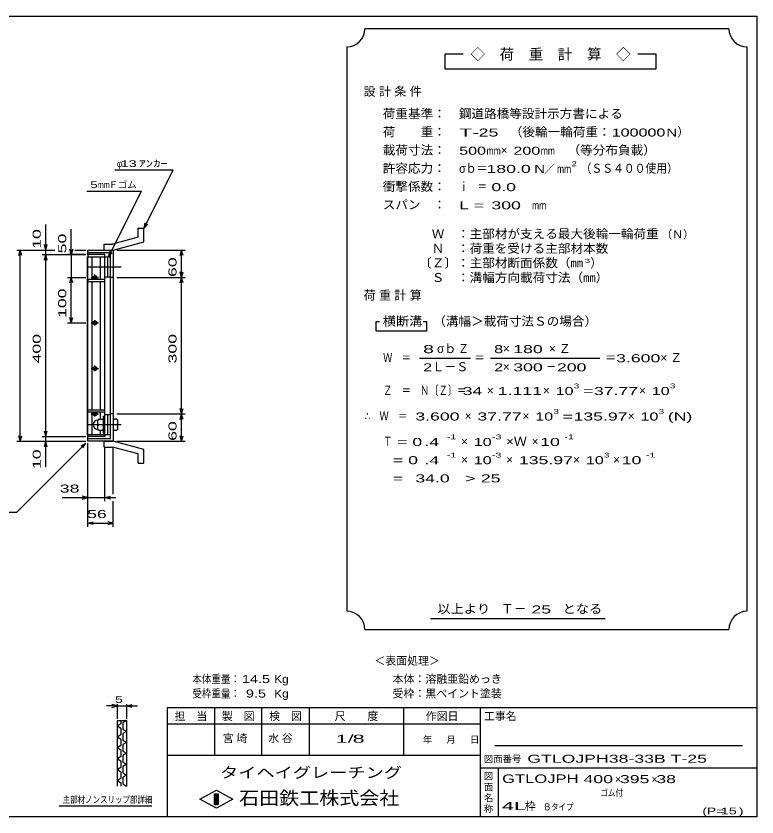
# Model space of a CAD drawing. Units: millimetres, scale not verified. Extents: x -1456 to 1385, y -1026 to 843.
# Drawn here: x -243 to 1385, y -917 to 843 of the extents above; entities that cross this region are included whole.
import ezdxf
from ezdxf.enums import TextEntityAlignment as Align

# ---------------------------------------------------------------- set-up
doc = ezdxf.new("R2010")
doc.units = ezdxf.units.MM
doc.header["$LTSCALE"] = 8
doc.linetypes.add('CHAIN', pattern=[18.5, 12, -1.5, 3.5, -1.5])
for name, color, linetype, lineweight in [('0_2', 150, 'Continuous', 25), ('16', 3, 'Continuous', 25), ('19', 6, 'Continuous', 25), ('22', 4, 'Continuous', 25), ('24', 2, 'Continuous', 25), ('32', 4, 'Continuous', 25)]:
    doc.layers.add(name, color=color, linetype=linetype, lineweight=lineweight)
doc.styles.add('ベクトル', font='')
doc.styles.get('ベクトル').set_extended_font_data('ベクトル')

msp = doc.modelspace()

# ---------------------------------------------------------------- linework, layer by layer
at = {"layer": '0_2'}
for p, q in [((-1383.2, 842.8), (1384.8, 842.8)), ((1384.8, 842.8), (1384.8, -917.2)), ((1384.8, -677.2), (88.8, -677.2)), ((88.8, -677.2), (88.8, -917.2)), ((192.8, -677.2), (192.8, -781.2)), ((296.8, -781.2), (296.8, -677.2)), ((400.8, -677.2), (400.8, -781.2)), ((608.8, -781.2), (608.8, -677.2)), ((776.8, -677.2), (776.8, -917.2)), ((776.8, -713.2), (88.8, -713.2)), ((1352.8, -761.2), (808.8, -761.2)), ((88.8, -781.2), (776.8, -781.2)), ((776.8, -809.2), (1384.8, -809.2)), ((816.8, -917.2), (816.8, -809.2)), ((160.8, -878), (196.8, -858)), ((196.8, -858), (232.8, -878)), ((196.8, -898), (160.8, -878)), ((192.8, -866), (200.8, -866)), ((192.8, -890), (192.8, -866)), ((192.8, -866), (194.4, -866)), ((194.4, -866), (194.4, -890)), ((196, -890), (196, -866)), ((196, -866), (197.6, -866)), ((232.8, -878), (196.8, -898)), ((197.6, -866), (197.6, -890)), ((199.2, -890), (199.2, -866)), ((199.2, -866), (200.8, -866)), ((200.8, -866), (200.8, -890)), ((200.8, -866), (200.8, -890)), ((200.8, -890), (192.8, -890)), ((194.4, -890), (196, -890)), ((197.6, -890), (199.2, -890)), ((1384.8, -917.2), (-1383.2, -917.2))]:
    msp.add_line(p, q, dxfattribs=at)
at = {"layer": '16'}
for p, q in [((-48, 318.5), (-86, 318.5)), ((-86, 318.5), (-86, 314)), ((-48, 314), (-48, 318.5)), ((-86.7, -77), (-86.7, 314)), ((-86.7, 314), (-86, 314)), ((-86, 314), (-48, 314)), ((-86, -77), (-86, 314)), ((-86, 314), (-48, 314)), ((-76.5, 264), (-76.5, 314)), ((-57.5, 264), (-57.5, 314)), ((-48, -77), (-48, 314)), ((-48, 314), (-42, 314)), ((-42, 270), (-42, 314)), ((-42, 314), (-36, 314)), ((-36, 270), (-36, 314)), ((-78, 268.5), (-62, 268.5)), ((-72, 271.5), (-68, 271.5)), ((-72, 265.5), (-68, 265.5)), ((-70, 264), (-70, 274.5)), ((-48, 270), (-42, 270)), ((-42, 270), (-36, 270)), ((-86, 264), (-86, 259.5)), ((-48, 264), (-86, 264)), ((-86, 259.5), (-48, 259.5)), ((-76.5, -22.5), (-76.5, 259.5)), ((-57.5, -22.5), (-57.5, 259.5)), ((-48, 259.5), (-48, 264)), ((-78, 168.5), (-62, 168.5)), ((-72, 171.5), (-68, 171.5)), ((-72, 165.5), (-68, 165.5)), ((-70, 162.5), (-70, 174.5)), ((-72, 71.5), (-68, 71.5)), ((-70, 62.5), (-70, 74.5)), ((-78, 68.5), (-62, 68.5)), ((-72, 65.5), (-68, 65.5)), ((-86, -27), (-86, -22.5)), ((-86, -22.5), (-48, -22.5)), ((-86, -27), (-48, -27)), ((-78, -31.5), (-62, -31.5)), ((-76.5, -77), (-76.5, -27)), ((-72, -28.5), (-68, -28.5)), ((-72, -34.5), (-68, -34.5)), ((-70, -37.5), (-70, -27)), ((-57.5, -42), (-57.5, -27)), ((-48, -27), (-48, -22.5)), ((-48, -33), (-42, -33)), ((-42, -77), (-42, -33)), ((-42, -33), (-36, -33)), ((-36, -77), (-36, -33)), ((-62, -43), (-64, -45)), ((-64, -65), (-64, -45)), ((-62, -43), (-53, -43)), ((-51, -45), (-53, -43)), ((-51, -73.5), (-51, -36.5)), ((-51, -36.5), (-48, -36.5)), ((-48, -73.5), (-48, -36.5)), ((-62, -55), (-64, -53)), ((-62, -55), (-64, -57)), ((-62, -67), (-64, -65)), ((-62, -55), (-53, -55)), ((-62, -67), (-53, -67)), ((-57.5, -77), (-57.5, -68)), ((-53, -55), (-51, -53)), ((-51, -57), (-53, -55)), ((-53, -67), (-51, -65)), ((-86.7, -77), (-86, -77)), ((-86, -77), (-48, -77)), ((-86, -81.5), (-86, -77)), ((-86, -77), (-48, -77)), ((-48, -81.5), (-86, -81.5)), ((-51, -73.5), (-48, -73.5)), ((-48, -77), (-48, -81.5)), ((-48, -77), (-42, -77)), ((-42, -77), (-36, -77))]:
    msp.add_line(p, q, dxfattribs=at)
at = {"layer": '16', "linetype": 'CHAIN'}
for p, q in [((-87.6, 292), (-12.6, 292)), ((-87.6, -55), (-12.6, -55))]:
    msp.add_line(p, q, dxfattribs=at)
at = {"layer": '16'}
for centre, radius, start, end in [((-72, 268.5), 3, 90, 270), ((-70, 268.5), 4, 46.6, 133.4), ((-70, 268.5), 4, 226.6, 313.4), ((-68, 268.5), 3, 270, 90), ((-72, 168.5), 3, 90, 270), ((-70, 168.5), 4, 46.6, 133.4), ((-70, 168.5), 4, 226.6, 313.4), ((-68, 168.5), 3, 270, 90), ((-72, 68.5), 3, 90, 270), ((-70, 68.5), 4, 46.6, 133.4), ((-68, 68.5), 3, 270, 90), ((-70, 68.5), 4, 226.6, 313.4), ((-72, -31.5), 3, 90, 270), ((-70, -31.5), 4, 46.6, 133.4), ((-70, -31.5), 4, 226.6, 313.4), ((-68, -31.5), 3, 270, 90), ((-64, -55), 10, 90, 270)]:
    msp.add_arc(centre, radius, start, end, dxfattribs=at)
at = {"layer": '19'}
for p, q in [((24.61, 376.62), (37.61, 376.62)), ((24.61, 356.6), (24.61, 376.62)), ((37.61, 346.62), (37.61, 376.62)), ((24.61, 356.6), (-31.72, 341.51)), ((-50.01, 341.51), (-31.72, 341.51)), ((-50.01, 328.51), (-50.01, 341.51)), ((-30, 328.5), (37.61, 346.62)), ((-86, 318.5), (-86, 328.5)), ((-86, 328.5), (-30, 328.5)), ((-36, 322.5), (-86, 322.5)), ((-50, 328.5), (-30, 328.5)), ((-36, -85.5), (-36, 322.5)), ((-30, 328.5), (-30, -91.5)), ((-30, 268.5), (-36, 268.5)), ((-30, -31.5), (-36, -31.5)), ((-22, -43), (-30, -43)), ((-30, -43), (-30, -67)), ((-20, -45), (-22, -43)), ((-20, -65), (-20, -45)), ((-30, -55), (-22, -55)), ((-30, -67), (-22, -67)), ((-20, -53), (-22, -55)), ((-22, -55), (-20, -57)), ((-22, -67), (-20, -65)), ((-86, -91.5), (-86, -81.5)), ((-86, -85.5), (-36, -85.5)), ((-30, -91.5), (-86, -91.5)), ((-50.01, -104.51), (-50.01, -91.51)), ((-50.01, -104.51), (-31.72, -104.51)), ((-50, -91.5), (-30, -91.5)), ((24.61, -119.6), (-31.72, -104.51)), ((37.61, -109.62), (-30, -91.5)), ((24.61, -139.62), (24.61, -119.6)), ((37.61, -139.62), (37.61, -109.62)), ((24.61, -139.62), (37.61, -139.62))]:
    msp.add_line(p, q, dxfattribs=at)
at = {"layer": '22'}
for p, q in [((-26, 504.5), (102, 504.5)), ((38, 376.5), (102, 504.5)), ((-88, 458), (32, 458)), ((-40, 314), (32, 458)), ((38, 376.5), (40.4, 388.18)), ((-178, 328.5), (-178, 384.5)), ((-122, 318.5), (-122, 374.5)), ((38, 376.5), (46, 385.3)), ((-178, 328.5), (-181.2, 340.5)), ((-178, 328.5), (-174.8, 340.5)), ((-242, 328.5), (-158, 328.5)), ((-237.2, 316.5), (-234, 328.5)), ((-230.8, 316.5), (-234, 328.5)), ((-234, -91.5), (-234, 328.5)), ((-186, 328.5), (-158, 328.5)), ((-186, 318.5), (-90, 318.5)), ((-181.2, 306.5), (-178, 318.5)), ((-178, 318.5), (-178, 328.5)), ((-174.8, 306.5), (-178, 318.5)), ((-178, -81.5), (-178, 318.5)), ((-90, 318.5), (-130, 318.5)), ((-122, 318.5), (-125.2, 330.5)), ((-118.8, 330.5), (-122, 318.5)), ((-122, 318.5), (-122, 268.5)), ((-114, 328.5), (-90, 328.5)), ((-114, 328.5), (-90, 328.5)), ((-40, 314), (-37.6, 325.68)), ((-40, 314), (-32, 322.8)), ((-22, 328.5), (128.4, 328.5)), ((117.2, 316.5), (120.4, 328.5)), ((123.6, 316.5), (120.4, 328.5)), ((120.4, 268.5), (120.4, 328.5)), ((-130, 268.5), (-90, 268.5)), ((-125.2, 256.5), (-122, 268.5)), ((-118.8, 256.5), (-122, 268.5)), ((-122, 168.5), (-122, 268.5)), ((-22, 268.5), (128.4, 268.5)), ((120.4, 268.5), (117.2, 280.5)), ((117.2, 256.5), (120.4, 268.5)), ((120.4, 268.5), (123.6, 280.5)), ((123.6, 256.5), (120.4, 268.5)), ((120.4, -31.5), (120.4, 268.5)), ((-122, 168.5), (-125.2, 180.5)), ((-122, 168.5), (-118.8, 180.5)), ((-130, 168.5), (-90, 168.5)), ((-22, -31.5), (128.4, -31.5)), ((120.4, -31.5), (117.2, -19.5)), ((117.2, -43.5), (120.4, -31.5)), ((120.4, -31.5), (123.6, -19.5)), ((123.6, -43.5), (120.4, -31.5)), ((120.4, -91.5), (120.4, -31.5)), ((-178, -81.5), (-181.2, -69.5)), ((-178, -81.5), (-174.8, -69.5)), ((-234, -91.5), (-237.2, -79.5)), ((-234, -91.5), (-230.8, -79.5)), ((-186, -81.5), (-90, -81.5)), ((-178, -91.5), (-178, -81.5)), ((120.4, -91.5), (117.2, -79.5)), ((120.4, -91.5), (123.6, -79.5)), ((-242, -91.5), (-90, -91.5)), ((-242, -247.5), (-90, -95.5)), ((-186, -91.5), (-90, -91.5)), ((-181.2, -103.5), (-178, -91.5)), ((-174.8, -103.5), (-178, -91.5)), ((-178, -147.5), (-178, -91.5)), ((-100.4, -101.9), (-90, -95.5)), ((-96.4, -105.9), (-90, -95.5)), ((-86, -223.5), (-86, -95.5)), ((-86, -279.5), (-86, -95.5)), ((-22, -91.5), (128.4, -91.5)), ((-48, -223.5), (-48, -106.9)), ((-30, -207.5), (-30, -106.9)), ((-142, -215.5), (-86, -215.5)), ((-86, -215.5), (-98, -212.3)), ((-98, -218.7), (-86, -215.5)), ((-86, -215.5), (-48, -215.5)), ((-48, -215.5), (-36, -212.3)), ((-36, -218.7), (-48, -215.5)), ((-48, -215.5), (-24, -215.5)), ((-30, -279.5), (-30, -223.5)), ((-402, -247.5), (-242, -247.5)), ((-86, -271.5), (-74, -268.3)), ((-74, -274.7), (-86, -271.5)), ((-86, -271.5), (-30, -271.5)), ((-30, -271.5), (-42, -268.3)), ((-42, -274.7), (-30, -271.5))]:
    msp.add_line(p, q, dxfattribs=at)
at = {"layer": '24', "color": 4}
for p, q in [((1323.2, 814.8), (523.2, 814.8)), ((483.2, 774.8), (483.2, -465.2)), ((1363.2, -465.2), (1363.2, 774.8)), ((739.2, 758.8), (699.2, 758.8)), ((699.2, 758.8), (699.2, 726.8)), ((1163.2, 758.8), (1123.2, 758.8)), ((1163.2, 726.8), (1163.2, 758.8)), ((699.2, 726.8), (1163.2, 726.8)), ((555.2, 170.8), (547.2, 170.8)), ((547.2, 170.8), (547.2, 150.8)), ((659.2, 170.8), (651.2, 170.8)), ((659.2, 150.8), (659.2, 170.8)), ((547.2, 150.8), (659.2, 150.8)), ((643.2, 90.8), (755.2, 90.8)), ((799.2, 90.8), (1039.2, 90.8)), ((667.2, -481.2), (1051.2, -481.2)), ((523.2, -505.2), (1323.2, -505.2))]:
    msp.add_line(p, q, dxfattribs=at)
for centre, start, end in [((483.2, 814.8), 270, 0), ((1363.2, 814.8), 180, 270), ((483.2, -505.2), 0, 90), ((1363.2, -505.2), 90, 180)]:
    msp.add_arc(centre, 40, start, end, dxfattribs=at)
at = {"layer": '32'}
for p, q in [((-20.8, -673.2), (-44.8, -673.2)), ((-20.8, -673.2), (-32.8, -670)), ((-32.8, -676.4), (-20.8, -673.2)), ((-20.8, -701.2), (-20.8, -669.2)), ((-20.8, -673.2), (-0.8, -673.2)), ((-0.8, -669.2), (-0.8, -701.2)), ((-0.8, -673.2), (11.2, -670)), ((11.2, -676.4), (-0.8, -673.2)), ((-0.8, -673.2), (23.2, -673.2)), ((-20.8, -705.2), (-0.8, -705.2)), ((-20.8, -849.2), (-20.8, -705.2)), ((-12.8, -712.4), (-20.8, -717.2)), ((-20.8, -717.2), (-12.8, -722)), ((-12.8, -705.2), (-12.8, -712.4)), ((-0.8, -705.2), (-8.8, -710)), ((-8.8, -710), (-8.8, -724.4)), ((-0.8, -705.2), (-0.8, -849.2)), ((-12.8, -736.4), (-20.8, -741.2)), ((-12.8, -722), (-12.8, -736.4)), ((-8.8, -724.4), (-0.8, -729.2)), ((-0.8, -729.2), (-8.8, -734)), ((-8.8, -734), (-8.8, -748.4)), ((-20.8, -741.2), (-12.8, -746)), ((-12.8, -746), (-12.8, -760.4)), ((-8.8, -748.4), (-0.8, -753.2)), ((-0.8, -753.2), (-8.8, -758)), ((-12.8, -760.4), (-20.8, -765.2)), ((-20.8, -765.2), (-12.8, -770)), ((-12.8, -770), (-12.8, -784.4)), ((-8.8, -758), (-8.8, -772.4)), ((-8.8, -772.4), (-0.8, -777.2)), ((-12.8, -784.4), (-20.8, -789.2)), ((-20.8, -789.2), (-12.8, -794)), ((-0.8, -777.2), (-8.8, -782)), ((-8.8, -782), (-8.8, -796.4)), ((-12.8, -808.4), (-20.8, -813.2)), ((-12.8, -794), (-12.8, -808.4)), ((-8.8, -796.4), (-0.8, -801.2)), ((-0.8, -801.2), (-8.8, -806)), ((-8.8, -806), (-8.8, -820.4)), ((-20.8, -813.2), (-12.8, -818)), ((-12.8, -818), (-12.8, -832.4)), ((-8.8, -820.4), (-0.8, -825.2)), ((-0.8, -825.2), (-8.8, -830)), ((-12.8, -832.4), (-20.8, -837.2)), ((-20.8, -837.2), (-12.8, -842)), ((-12.8, -842), (-12.8, -849.2)), ((-8.8, -830), (-8.8, -844.4)), ((-8.8, -844.4), (-0.8, -849.2)), ((55.2, -893.2), (-148.8, -893.2))]:
    msp.add_line(p, q, dxfattribs=at)

# ---------------------------------------------------------------- texts
at = {"layer": '0_2', "style": 'ベクトル'}
for s, height, p in [('担\u3000当', 17.6, (104.8, -695.6)), ('製\u3000図', 17.6, (208.8, -695.6)), ('検\u3000図', 17.6, (312.8, -695.6)), ('尺\u3000\u3000度', 17.6, (456.8, -695.6)), ('作図日', 17.6, (656.8, -695.6)), ('工事名', 17.6, (784.8, -695.6)), ('年', 14.66, (650.4, -747.2)), ('月', 14.66, (702.4, -747.2)), ('日', 14.66, (754.4, -747.2)), ('図面番号', 14.66, (784.8, -789.6)), ('図', 14.66, (784.8, -827.2)), ('面', 14.66, (784.8, -851.2)), ('名', 14.66, (784.8, -875.2)), ('称', 14.66, (784.8, -899.2))]:
    msp.add_text(s, height=height, dxfattribs=at).set_placement(p, align=Align.MIDDLE_LEFT)
at = {"layer": '0_2', "color": 222, "style": 'ベクトル'}
for s, height, width, p in [('タイヘイグレーチング', 23.46, 1.25, (204.8, -819.6)), ('石田鉄工株式会社', 29.33, 1.1, (246.8, -875.6))]:
    msp.add_text(s, height=height, dxfattribs=dict(at, width=width)).set_placement(p, align=Align.MIDDLE_LEFT)
at = {"layer": '22', "color": 2, "style": 'ベクトル'}
for s, height, p in [('φ', 14.66, (-22, 518.5)), ('Ｆゴム', 14.66, (-40, 472)), ('＜表面処理＞', 17.6, (544, -574)), ('本体：', 17.6, (584, -614)), ('溶融亜鉛めっき', 17.6, (656, -614)), ('受枠：', 17.6, (584, -646)), ('黒ペイント塗装', 17.6, (656, -646)), ('×', 17.6, (1072.8, -834)), ('×', 17.6, (1152.8, -834)), ('枠', 17.6, (874.4, -893.2))]:
    msp.add_text(s, height=height, dxfattribs=at).set_placement(p, align=Align.MIDDLE_LEFT)
for s, height, width, p in [(' 13 ', 14.66, 1.6, (-22, 518.5)), ('ｱﾝｶｰ', 14.66, 1.6, (26, 518.5)), ('5', 14.66, 1.45, (-80, 472)), ('mm', 14.66, 0.75, (-64, 472)), (' 38 ', 17.6, 1.65, (-158, -195.5)), (' 56 ', 17.6, 1.65, (-98, -251.5)), ('本体重量：', 17.6, 0.85, (144, -614)), (' 14.5', 17.6, 1.35, (244, -614)), ('Kg', 17.6, 1.1, (324, -614)), ('受枠重量：', 17.6, 0.85, (144, -646)), ('  9.5', 17.6, 1.35, (244, -646)), ('Kg', 17.6, 1.1, (324, -646)), ('1/', 17.6, 2, (459.2, -745.2)), (' 8 ', 17.6, 2, (483.2, -745.2)), ('GTLOJPH38-33B T-25           ', 17.6, 1.65, (880, -789.2)), ('GTLOJPH', 18.77, 1.45, (824.8, -833.2)), (' 400 ', 17.6, 1.65, (992.8, -834)), (' 395 ', 17.6, 1.65, (1072.8, -834)), (' 38 ', 17.6, 1.65, (1152.8, -834)), ('ゴム付', 14.66, 0.8, (1040.8, -864)), ('4L', 17.6, 2.05, (824, -893.2)), ('Ｂタイプ', 14.66, 0.8, (916, -895.2)), ('(P=', 14.66, 1.55, (1264.8, -904)), (' 15 ', 14.66, 1.6, (1296.8, -904)), (')', 14.66, 1.6, (1344.8, -904))]:
    msp.add_text(s, height=height, dxfattribs=dict(at, width=width)).set_placement(p, align=Align.MIDDLE_LEFT)
at = {"layer": '22', "color": 2, "style": 'ベクトル', "width": 1.65}
for s, p in [(' 10 ', (-198, 320.5)), (' 50 ', (-142, 310.5)), (' 60 ', (100.4, 258.5)), (' 100 ', (-142, 168.5)), (' 400 ', (-198, 68.5)), (' 300 ', (100.4, 68.5)), (' 60 ', (100.4, -101.5)), (' 10 ', (-198, -163.5))]:
    msp.add_text(s, height=17.6, rotation=90, dxfattribs=at).set_placement(p, align=Align.MIDDLE_LEFT)
at = {"layer": '22', "color": 2, "char_height": 17.6, "attachment_point": 4, "style": 'ベクトル'}
for s, insert in [('\\T1.25;宮崎\u3000', (210.8, -745.2)), ('\\T1.25;水谷\u3000', (310.8, -745.2))]:
    msp.add_mtext(s, dxfattribs=dict(at, insert=insert))
at = {"layer": '24', "style": 'ベクトル'}
for s, height, p in [('◇\u3000荷\u3000重\u3000計\u3000算\u3000◇', 23.46, (755.2, 758.8)), ('）', 19.35, (1209.6, 588)), ('×', 19.35, (821.6, 548)), ('／', 17.6, (917.2, 506.8)), ('（Ｎ）', 17.6, (1174.4, 362.8)), ('）', 19.35, (1018.4, 300)), ('σｂ', 19.35, (681.6, 112)), ('×', 19.35, (826.4, 112)), ('Ｌ－Ｓ', 19.35, (671.2, 72)), ('×', 19.35, (826.4, 72)), ('×', 19.35, (791.2, 20)), ('×', 19.35, (914.4, 20)), ('×', 19.35, (1125.6, 20)), ('×', 19.35, (742.4, -36)), ('×', 19.35, (869.6, -36)), ('×', 19.35, (1100.8, -36)), ('×', 19.35, (734.4, -92)), ('×', 19.35, (889.6, -92)), ('×', 19.35, (734.4, -132)), ('×', 19.35, (833.6, -132)), ('×', 19.35, (980.8, -132)), ('×', 19.35, (1068.8, -132)), ('Ｔ－', 20.53, (822.4, -459.2))]:
    msp.add_text(s, height=height, dxfattribs=at).set_placement(p, align=Align.MIDDLE_LEFT)
for s, height, width, p in [('荷重基準：\u3000', 19.35, 1.05, (562.4, 628)), ('鋼道路橋等設計示方書による', 19.35, 1.05, (729.6, 628)), ('荷\u3000\u3000重：\u3000', 19.35, 1.05, (562.4, 588)), ('（後輪一輪荷重：', 19.35, 1.05, (841.6, 588)), ('T-', 17.6, 2, (730.4, 586.8)), (' 25 ', 17.6, 1.65, (762.4, 586.8)), ('100000', 17.6, 1.5, (1065.6, 586.8)), ('N', 17.6, 1.4, (1185.6, 586.8)), ('載荷寸法：\u3000', 19.35, 1.05, (562.4, 548)), ('500', 17.6, 1.5, (730.4, 546.8)), ('mm', 17.6, 0.8, (790.4, 546.8)), ('200', 17.6, 1.5, (849.6, 546.8)), ('mm', 17.6, 0.8, (909.6, 546.8)), ('\u3000（等分布負載）', 19.35, 1.05, (940.8, 548)), ('許容応力：\u3000', 19.35, 1.05, (562.4, 508)), ('σｂ＝', 19.35, 0.9, (730.4, 508)), ('180.0', 17.6, 1.65, (790.4, 506.8)), ('N', 17.6, 1.4, (895.2, 506.8)), ('mm', 17.6, 0.8, (945.2, 506.8)), ('2', 10.56, 1.5, (977.2, 518)), ('（ＳＳ４００使用）', 19.35, 0.9, (997.2, 508)), ('衝撃係数：\u3000', 19.35, 1.05, (562.4, 468)), ('ｉ\u3000＝', 19.35, 0.75, (730.4, 468)), (' 0.0', 17.6, 1.65, (790.4, 466.8)), ('スパン\u3000：\u3000', 19.35, 1.05, (562.4, 428)), ('L =', 17.6, 1.65, (730.4, 426.8)), (' 300 ', 17.6, 1.65, (790.4, 426.8)), ('mm', 17.6, 0.8, (890.4, 426.8)), ('\u3000Ｗ\u3000：主部材が支える最大後輪一輪荷重', 19.35, 1.05, (642.4, 364)), ('\u3000Ｎ\u3000：荷重を受ける主部材本数', 19.35, 1.05, (642.4, 332)), ('〔Ｚ〕：主部材断面係数（㎜', 19.35, 1.05, (642.4, 300)), ('3', 8.8, 1.8, (1006.4, 304.8)), ('\u3000Ｓ\u3000：溝幅方向載荷寸法（㎜）', 19.35, 1.05, (642.4, 268)), ('横断溝', 19.35, 1.1, (562.4, 172)), ('\u3000（溝幅＞載荷寸法Ｓの場合）', 19.35, 1.05, (645.6, 172)), ('8', 17.6, 1.8, (651.2, 110.8)), ('Ｚ', 19.35, 0.9, (728, 112)), ('8', 17.6, 1.5, (807.2, 110.8)), (' 180 ', 17.6, 1.65, (838.4, 110.8)), ('Ｗ\u3000＝', 19.35, 0.75, (563.2, 92)), ('＝', 19.35, 0.9, (763.2, 92)), ('＝', 19.35, 0.9, (1051.2, 92)), ('3.600', 17.6, 1.65, (1075.2, 90.8)), ('2', 17.6, 1.5, (651.2, 70.8)), ('2', 17.6, 1.5, (807.2, 70.8)), (' 300 ', 17.6, 1.65, (838.4, 70.8)), ('－', 19.35, 0.75, (922.4, 72)), (' 200 ', 17.6, 1.65, (934.4, 70.8)), ('3', 10.56, 1.5, (982.4, 30)), ('3', 10.56, 1.5, (1193.6, 30)), ('Ｚ\u3000＝\u3000Ｎ〔Ｚ〕＝', 19.35, 0.75, (563.2, 20)), (' 34 ', 17.6, 1.65, (727.2, 18.8)), ('1.111', 17.6, 1.65, (815.2, 18.8)), ('10', 17.6, 1.5, (942.4, 18.8)), ('=', 17.6, 1.7, (1002.4, 18.8)), ('37.77', 17.6, 1.65, (1026.4, 18.8)), ('10', 17.6, 1.5, (1153.6, 18.8)), ('∴\u3000Ｗ\u3000＝', 19.35, 0.75, (523.2, -36)), (' 3.600', 17.6, 1.65, (623.2, -37.2)), ('37.77', 17.6, 1.65, (770.4, -37.2)), ('10', 17.6, 1.5, (897.6, -37.2)), ('3', 10.56, 1.5, (937.6, -26)), ('=', 17.6, 1.7, (957.6, -37.2)), ('135.97', 17.6, 1.65, (981.6, -37.2)), ('10', 17.6, 1.5, (1128.8, -37.2)), ('3', 10.56, 1.5, (1168.8, -26)), ('(N)', 17.6, 1.65, (1188.8, -37.2)), ('Ｔ', 19.35, 0.75, (563.2, -92)), (' = 0', 17.6, 1.65, (583.2, -93.2)), (' .4 ', 17.6, 1.65, (643.2, -93.2)), ('-1', 10.56, 1.65, (703.2, -82)), ('10', 17.6, 1.5, (762.4, -93.2)), ('-3', 10.56, 1.65, (802.4, -82)), ('×Ｗ', 19.35, 1.1, (833.6, -92)), (' 10 ', 17.6, 1.65, (897.6, -93.2)), ('-1', 10.56, 1.65, (961.6, -82)), ('-1', 10.56, 1.65, (703.2, -122)), ('-3', 10.56, 1.65, (802.4, -122)), ('3', 10.56, 1.5, (1048.8, -122)), ('-1', 10.56, 1.65, (1140.8, -122)), ('  = 0', 17.6, 1.65, (563.2, -133.2)), (' .4 ', 17.6, 1.65, (643.2, -133.2)), ('10', 17.6, 1.5, (762.4, -133.2)), ('135.97', 17.6, 1.65, (861.6, -133.2)), ('10', 17.6, 1.5, (1008.8, -133.2)), (' 10 ', 17.6, 1.65, (1076.8, -133.2)), ('  =', 17.6, 1.65, (563.2, -173.2)), (' 34.0', 17.6, 1.65, (623.2, -173.2)), ('>', 17.6, 1.7, (743.2, -173.2)), (' 25 ', 17.6, 1.65, (767.2, -173.2)), ('以上より\u3000', 19.35, 1.1, (682.4, -460)), (' 25 ', 17.6, 1.65, (878.4, -461.2)), ('となる', 19.35, 1.1, (957.6, -460))]:
    msp.add_text(s, height=height, dxfattribs=dict(at, width=width)).set_placement(p, align=Align.MIDDLE_LEFT)
at = {"layer": '24', "char_height": 19.35, "attachment_point": 4, "style": 'ベクトル'}
for s, insert in [('\\T1.28;設計条件', (520.4, 676)), ('\\T1.28;荷重計算', (520.4, 228)), ('\\T1.42;×Ｚ', (927.6, 112)), ('\\T1.42;×Ｚ', (1172.4, 92))]:
    msp.add_mtext(s, dxfattribs=dict(at, insert=insert))
at = {"layer": '32', "color": 2, "style": 'ベクトル'}
for s, width, p in [(' 5 ', 1.6, (-34.8, -659.2)), ('主部材ノンスリップ部詳細', 0.8, (-140.8, -879.2))]:
    msp.add_text(s, height=14.66, dxfattribs=dict(at, width=width)).set_placement(p, align=Align.MIDDLE_LEFT)

doc.saveas('drawing.dxf')
